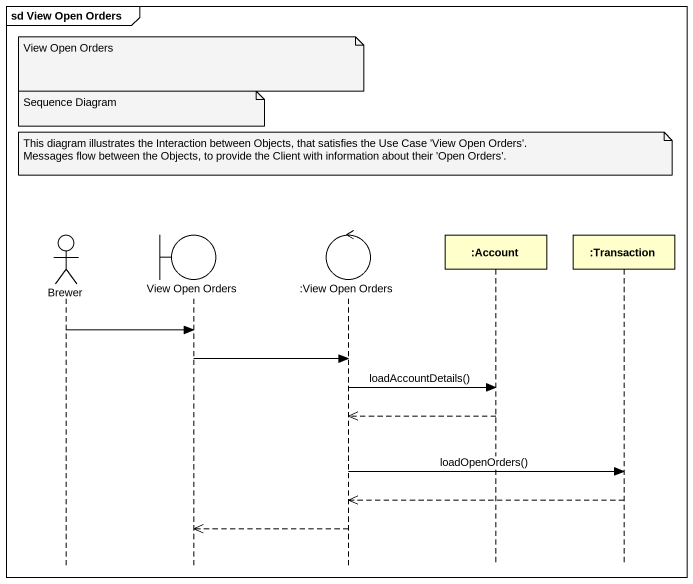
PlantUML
@startuml
mainframe sd View Open Orders
hide footbox
actor Brewer
boundary "View Open Orders" as View_Open_Orders
control ":View Open Orders" as View_Open_Orders_2
participant ":Account" as Account
participant ":Transaction" as Transaction

note over View_Open_Orders : View Open Orders
note over View_Open_Orders : Sequence Diagram
note over View_Open_Orders_2
  This diagram illustrates the Interaction between Objects, that satisfies the Use Case 'View Open Orders'.
  Messages flow between the Objects, to provide the Client with information about their 'Open Orders'.
end note
Brewer -> View_Open_Orders
View_Open_Orders -> View_Open_Orders_2
View_Open_Orders_2 -> Account : loadAccountDetails()
Account -->> View_Open_Orders_2
View_Open_Orders_2 -> Transaction : loadOpenOrders()
Transaction -->> View_Open_Orders_2
View_Open_Orders_2 -->> View_Open_Orders
@enduml
